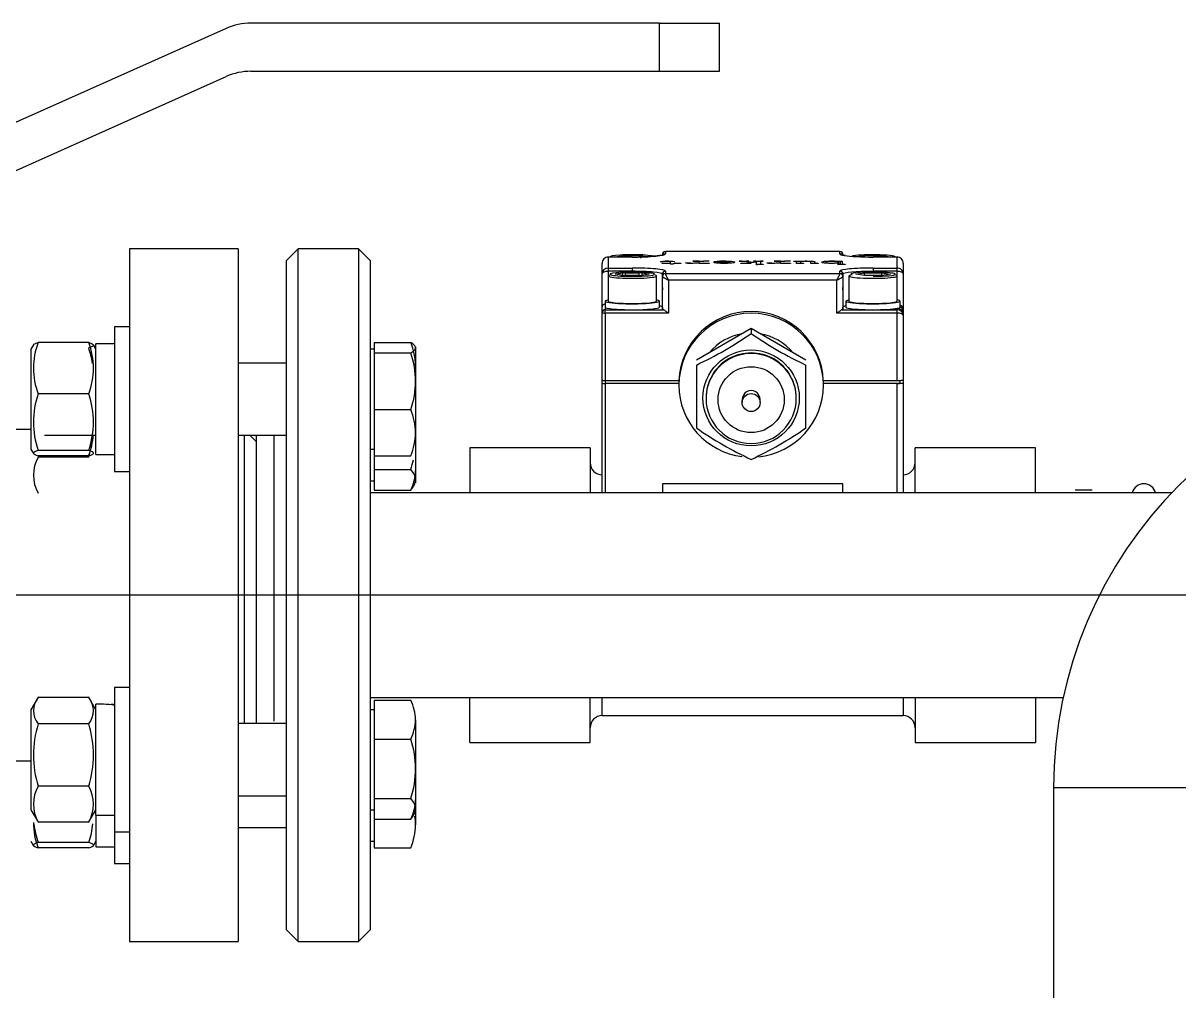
# Model space of a CAD drawing. Extents: x -681219 to -550379, y -242630 to -158199.
# Drawn here: x -637736.9 to -637377.8, y -178513.4 to -178212.9 of the extents above; entities that cross this region are included whole.
import ezdxf
from ezdxf.lldxf.tags import DXFTag

# ---------------------------------------------------------------- set-up
doc = ezdxf.new("R2010")
doc.units = 0
doc.header["$LTSCALE"] = 1000
for name, color, linetype in [('12_GB93', 7, 'CONTINUOUS'), ('12_GB97.1', 7, 'CONTINUOUS'), ('16010100008', 7, 'CONTINUOUS'), ('Default', 7, 'CONTINUOUS'), ('DN20_GB3289.26_A', 7, 'CONTINUOUS'), ('DN25-PN4.0_JB88', 7, 'CONTINUOUS'), ('DN25×20_GB3289.2', 7, 'CONTINUOUS'), ('M12_GB6170', 7, 'CONTINUOUS'), ('M12×55_GB5782', 7, 'CONTINUOUS'), ('MYGL011000312', 7, 'CONTINUOUS'), ('MYGL165_070302', 7, 'CONTINUOUS'), ('S01010202512', 7, 'CONTINUOUS'), ('不锈钢法兰D25', 7, 'CONTINUOUS')]:
    doc.layers.add(name, color=color, linetype=linetype)
tags = doc.linetypes.add('CENTER2', pattern=[28.575, 19.05, -3.175, 3.175, -3.175]).pattern_tags.tags
tags[10:11] = [DXFTag(74, 4), DXFTag(75, 0), DXFTag(340, '0'), DXFTag(46, 0.0), DXFTag(50, 0.0), DXFTag(44, 0.0), DXFTag(45, 0.0)]
tags[8:9] = [DXFTag(74, 4), DXFTag(75, 0), DXFTag(340, '0'), DXFTag(46, 0.0), DXFTag(50, 0.0), DXFTag(44, 0.0), DXFTag(45, 0.0)]
tags[6:7] = [DXFTag(74, 4), DXFTag(75, 0), DXFTag(340, '0'), DXFTag(46, 0.0), DXFTag(50, 0.0), DXFTag(44, 0.0), DXFTag(45, 0.0)]
tags[4:5] = [DXFTag(74, 4), DXFTag(75, 0), DXFTag(340, '0'), DXFTag(46, 0.0), DXFTag(50, 0.0), DXFTag(44, 0.0), DXFTag(45, 0.0)]

# ---------------------------------------------------------------- blocks, each defined once
blk = doc.blocks.new('SEANNOT_GROUP57')
at = {"layer": 'Default', "color": 7, "linetype": 'CENTER2'}
blk.add_line((634.561, 521.491), (277.05, 521.491), dxfattribs=at)

msp = doc.modelspace()

# ---------------------------------------------------------------- linework, layer by layer
at = {"layer": '12_GB93', "color": 7, "linetype": 'Continuous'}
for p, q in [((-637714.3131, -178346.8587), (-637714.3131, -178312.4444)), ((-637708.515, -178312.4444), (-637714.3131, -178312.4444)), ((-637714.3131, -178346.8587), (-637708.515, -178346.8587)), ((-637714.3131, -178458.8454), (-637714.3131, -178424.4312)), ((-637711.9892, -178424.4312), (-637714.3131, -178424.4312)), ((-637714.3131, -178426.1145), (-637714.3131, -178425.643)), ((-637714.3131, -178458.8454), (-637714.3131, -178468.6495)), ((-637714.3131, -178458.8454), (-637708.515, -178458.8454)), ((-637714.3131, -178468.6495), (-637708.515, -178468.6495))]:
    msp.add_line(p, q, dxfattribs=at)
for centre, start_param, end_param in [((-637713.464, -178441.6383), 0.53657234, 0.74249313), ((-637709.3641, -178441.6383), 0.77893701, 0.86235199)]:
    msp.add_ellipse(centre, major_axis=(12.678, 12.678), ratio=0.91767171, start_param=start_param, end_param=end_param, dxfattribs=at)
at = {"layer": '12_GB97.1', "color": 7, "linetype": 'Continuous'}
for p, q in [((-637708.515, -178307.2075), (-637708.515, -178352.0956)), ((-637703.8392, -178307.2075), (-637708.515, -178307.2075)), ((-637708.515, -178352.0956), (-637703.8392, -178352.0956)), ((-637708.515, -178419.1942), (-637708.515, -178464.0824)), ((-637703.8392, -178419.1942), (-637708.515, -178419.1942)), ((-637708.515, -178464.0824), (-637708.515, -178473.8865)), ((-637708.515, -178464.0824), (-637703.8392, -178464.0824)), ((-637708.515, -178473.8865), (-637703.8392, -178473.8865))]:
    msp.add_line(p, q, dxfattribs=at)
at = {"layer": '16010100008', "color": 7, "linetype": 'Continuous'}
for p, q in [((-637555.1471, -178285.5177), (-637555.1471, -178285.5133)), ((-637547.6657, -178285.5133), (-637555.1471, -178285.5133)), ((-637547.6657, -178285.5177), (-637555.1471, -178285.5177)), ((-637555.1471, -178285.5177), (-637555.1471, -178288.9249)), ((-637553.0649, -178285.4457), (-637550.3653, -178284.9974)), ((-637552.6576, -178285.5133), (-637553.0649, -178285.4457)), ((-637550.3653, -178284.9974), (-637544.9661, -178284.9974)), ((-637550.3653, -178285.5133), (-637550.3653, -178284.9974)), ((-637547.6657, -178285.5133), (-637547.6657, -178285.5177)), ((-637544.9661, -178284.9974), (-637542.2665, -178285.4457)), ((-637544.9661, -178285.894), (-637544.9661, -178284.9974)), ((-637537.3788, -178283.814), (-637537.3788, -178284.5313)), ((-637483.139, -178283.814), (-637537.3788, -178283.814)), ((-637483.1433, -178283.8054), (-637537.3745, -178283.8054)), ((-637483.139, -178284.5313), (-637483.139, -178283.814)), ((-637477.9153, -178285.3899), (-637475.5517, -178284.9974)), ((-637475.5517, -178284.9974), (-637470.1525, -178284.9974)), ((-637475.5517, -178285.4831), (-637475.5517, -178284.9974)), ((-637472.8521, -178285.5133), (-637472.8521, -178285.5177)), ((-637465.3707, -178285.5133), (-637472.8521, -178285.5133)), ((-637465.3707, -178285.5177), (-637472.8521, -178285.5177)), ((-637470.1525, -178284.9974), (-637467.4529, -178285.4457)), ((-637470.1525, -178285.5133), (-637470.1525, -178284.9974)), ((-637467.4529, -178285.4457), (-637467.8602, -178285.5133)), ((-637465.3707, -178285.5133), (-637465.3707, -178285.5177)), ((-637465.3707, -178288.9249), (-637465.3707, -178285.5177)), ((-637557.0174, -178290.697), (-637557.0174, -178287.469)), ((-637555.1471, -178288.9249), (-637547.6657, -178288.9249)), ((-637555.1471, -178288.9249), (-637555.1471, -178289.9455)), ((-637547.6657, -178289.9455), (-637555.1471, -178289.9455)), ((-637555.1471, -178289.9455), (-637555.1471, -178291.4006)), ((-637547.6657, -178288.9249), (-637547.6657, -178289.9455)), ((-637547.6657, -178290.1786), (-637547.6657, -178289.9455)), ((-637538.296, -178286.988), (-637538.927, -178286.9696)), ((-637538.3439, -178287.4766), (-637538.3439, -178287.4076)), ((-637538.3439, -178287.4076), (-637535.7961, -178287.4076)), ((-637535.7961, -178287.4766), (-637538.3439, -178287.4766)), ((-637537.3788, -178289.9113), (-637537.3788, -178290.6286)), ((-637535.7961, -178287.4076), (-637535.7961, -178286.9681)), ((-637535.7961, -178287.4765), (-637535.7961, -178287.4076)), ((-637535.7961, -178287.7155), (-637535.7961, -178287.4766)), ((-637535.0692, -178287.7155), (-637535.7961, -178287.7155)), ((-637534.5501, -178287.4076), (-637532.6172, -178287.4076)), ((-637534.5501, -178287.5331), (-637534.5501, -178287.4076)), ((-637532.6172, -178287.4076), (-637532.6172, -178287.4766)), ((-637529.5103, -178287.4865), (-637529.5103, -178287.3831)), ((-637528.8234, -178286.8256), (-637528.8234, -178286.7567)), ((-637528.8234, -178286.7567), (-637525.4618, -178286.7567)), ((-637526.8347, -178287.2858), (-637526.8347, -178287.1886)), ((-637526.8347, -178287.5064), (-637526.8347, -178287.2859)), ((-637526.4193, -178287.5064), (-637526.8347, -178287.5064)), ((-637523.7277, -178286.7567), (-637523.7277, -178286.8256)), ((-637523.7277, -178287.4076), (-637523.7277, -178287.4766)), ((-637522.4019, -178287.1029), (-637517.2103, -178287.1029)), ((-637521.6191, -178286.9826), (-637522.2182, -178286.9642)), ((-637520.9864, -178287.0778), (-637520.9864, -178287.4107)), ((-637517.2103, -178287.171), (-637520.9802, -178287.171)), ((-637517.2103, -178287.4049), (-637517.2103, -178287.1029)), ((-637517.2103, -178287.4049), (-637517.2103, -178287.171)), ((-637514.4229, -178286.8256), (-637514.4229, -178286.7567)), ((-637514.4229, -178286.7567), (-637511.4597, -178286.7567)), ((-637513.9197, -178287.4766), (-637513.9197, -178287.4076)), ((-637510.8687, -178287.4766), (-637513.9197, -178287.4766)), ((-637512.498, -178287.3739), (-637511.0444, -178287.2108)), ((-637512.498, -178287.4766), (-637512.498, -178287.3739)), ((-637512.0667, -178286.8432), (-637510.2457, -178287.1365)), ((-637511.557, -178287.3992), (-637511.557, -178287.4766)), ((-637509.0955, -178287.1074), (-637511.4677, -178287.377)), ((-637511.4597, -178286.7567), (-637511.4597, -178286.8256)), ((-637511.0444, -178287.3289), (-637511.0444, -178287.2108)), ((-637510.8687, -178287.4076), (-637510.8687, -178287.4766)), ((-637510.2457, -178287.1365), (-637509.0955, -178287.0156)), ((-637510.2457, -178287.2381), (-637510.2457, -178287.1365)), ((-637509.9901, -178286.8256), (-637509.9901, -178286.7567)), ((-637509.9901, -178286.7567), (-637506.947, -178286.7567)), ((-637509.0955, -178287.1074), (-637509.0955, -178287.0156)), ((-637509.0955, -178287.8878), (-637509.0955, -178287.1074)), ((-637509.0955, -178287.6876), (-637507.8496, -178287.6876)), ((-637508.6962, -178287.8878), (-637509.0955, -178287.8878)), ((-637506.947, -178286.7567), (-637506.947, -178286.8256)), ((-637506.947, -178287.7714), (-637506.947, -178287.8396)), ((-637504.2634, -178287.4865), (-637504.2634, -178287.3831)), ((-637503.5765, -178286.8256), (-637503.5765, -178286.7567)), ((-637503.5765, -178286.7567), (-637500.2149, -178286.7567)), ((-637501.5878, -178287.2858), (-637501.5878, -178287.1886)), ((-637501.5878, -178287.5064), (-637501.5878, -178287.2859)), ((-637501.1724, -178287.5064), (-637501.5878, -178287.5064)), ((-637498.4808, -178286.7567), (-637498.4808, -178286.8256)), ((-637498.4808, -178287.4076), (-637498.4808, -178287.4766)), ((-637496.2604, -178287.5141), (-637496.6278, -178287.5141)), ((-637495.7173, -178286.7567), (-637495.3819, -178286.7567)), ((-637495.3819, -178286.7567), (-637495.3819, -178286.8846)), ((-637494.4234, -178287.4076), (-637494.4234, -178287.4766)), ((-637491.7717, -178287.5141), (-637492.1471, -178287.5141)), ((-637490.9012, -178287.1987), (-637490.9012, -178287.4793)), ((-637490.9012, -178287.4793), (-637490.9012, -178287.1987)), ((-637489.9427, -178287.4076), (-637489.9427, -178287.4766)), ((-637487.4268, -178286.9995), (-637487.4268, -178287.4335)), ((-637483.7368, -178287.2185), (-637483.7368, -178286.9742)), ((-637483.7368, -178287.3333), (-637483.7368, -178287.2185)), ((-637483.7368, -178287.8878), (-637483.7368, -178287.3334)), ((-637483.5132, -178286.8287), (-637483.002, -178286.7567)), ((-637483.5132, -178287.7596), (-637483.5132, -178286.8287)), ((-637483.5132, -178287.7596), (-637483.002, -178287.6876)), ((-637483.139, -178290.6286), (-637483.139, -178289.9113)), ((-637483.002, -178286.7567), (-637482.4909, -178286.7567)), ((-637483.002, -178287.6876), (-637483.002, -178286.7567)), ((-637483.002, -178287.6876), (-637482.4909, -178287.6876)), ((-637481.5404, -178287.7714), (-637481.5404, -178287.8396)), ((-637472.8521, -178288.9249), (-637465.3707, -178288.9249)), ((-637472.8521, -178288.9249), (-637472.8521, -178289.9455)), ((-637472.8521, -178290.1786), (-637472.8521, -178289.9455)), ((-637465.3707, -178289.9455), (-637472.8521, -178289.9455)), ((-637465.3707, -178289.9455), (-637465.3707, -178288.9249)), ((-637465.3707, -178291.4006), (-637465.3707, -178289.9455)), ((-637463.5004, -178287.469), (-637463.5004, -178290.697)), ((-637557.0174, -178300.9365), (-637557.0174, -178290.697)), ((-637555.1471, -178291.4006), (-637555.1471, -178299.2199)), ((-637552.795, -178290.7808), (-637550.6353, -178290.4221)), ((-637552.795, -178290.7808), (-637552.795, -178290.8704)), ((-637550.6353, -178291.2291), (-637552.795, -178290.8704)), ((-637550.6353, -178291.2291), (-637550.6353, -178290.4221)), ((-637549.8254, -178290.3773), (-637545.506, -178290.3773)), ((-637549.8254, -178290.3773), (-637549.8254, -178291.2739)), ((-637545.506, -178291.2739), (-637549.8254, -178291.2739)), ((-637545.506, -178291.2739), (-637545.506, -178290.3773)), ((-637544.6962, -178290.4221), (-637542.5365, -178290.7808)), ((-637544.6962, -178290.4221), (-637544.6962, -178291.2291)), ((-637542.5365, -178290.8704), (-637544.6962, -178291.2291)), ((-637542.5365, -178290.8704), (-637542.5365, -178290.7808)), ((-637540.1844, -178299.2199), (-637540.1844, -178291.4006)), ((-637538.314, -178291.5594), (-637538.314, -178290.8421)), ((-637538.314, -178301.7989), (-637538.314, -178291.5594)), ((-637537.3788, -178290.6286), (-637483.139, -178290.6286)), ((-637536.4437, -178292.6696), (-637536.4437, -178302.9091)), ((-637484.0741, -178292.6696), (-637536.4437, -178292.6696)), ((-637484.0741, -178302.9091), (-637484.0741, -178292.6696)), ((-637482.2038, -178290.8421), (-637482.2038, -178291.5594)), ((-637482.2038, -178291.5594), (-637482.2038, -178301.7989)), ((-637480.3335, -178291.4006), (-637480.3335, -178299.2199)), ((-637478.2513, -178290.8256), (-637475.5517, -178290.3773)), ((-637475.5517, -178291.2739), (-637478.2513, -178290.8256)), ((-637475.5517, -178290.3773), (-637470.1525, -178290.3773)), ((-637475.5517, -178291.2739), (-637475.5517, -178290.3773)), ((-637470.1525, -178291.2739), (-637475.5517, -178291.2739)), ((-637470.1525, -178290.3773), (-637467.4529, -178290.8256)), ((-637470.1525, -178291.2739), (-637470.1525, -178290.3773)), ((-637467.4529, -178290.8256), (-637470.1525, -178291.2739)), ((-637465.3707, -178299.2199), (-637465.3707, -178291.4006)), ((-637463.5004, -178290.697), (-637463.5004, -178301.8673)), ((-637538.314, -178294.9844), (-637538.314, -178295.7017)), ((-637482.2038, -178295.7017), (-637482.2038, -178294.9844)), ((-637557.0174, -178302.8194), (-637557.0174, -178300.9365)), ((-637556.0823, -178299.2199), (-637556.0823, -178301.0816)), ((-637556.0823, -178301.0816), (-637556.0823, -178301.8886)), ((-637539.2492, -178301.0816), (-637539.2492, -178299.2199)), ((-637538.314, -178301.0816), (-637538.314, -178301.7989)), ((-637482.2038, -178301.7989), (-637482.2038, -178301.0816)), ((-637481.2686, -178299.2199), (-637481.2686, -178301.0816)), ((-637464.4356, -178301.0816), (-637464.4356, -178299.2199)), ((-637557.0174, -178323.7638), (-637557.0174, -178302.8194)), ((-637556.0823, -178301.8886), (-637547.6657, -178301.8886)), ((-637556.0823, -178302.9091), (-637556.0823, -178301.8886)), ((-637556.0823, -178302.9091), (-637556.0823, -178323.8535)), ((-637536.4437, -178302.9091), (-637556.0823, -178302.9091)), ((-637547.6657, -178301.8886), (-637538.0634, -178301.8886)), ((-637465.3707, -178302.9091), (-637484.0741, -178302.9091)), ((-637482.4544, -178301.8886), (-637472.8521, -178301.8886)), ((-637472.8521, -178301.8886), (-637465.3707, -178301.8886)), ((-637465.3707, -178301.8886), (-637465.3707, -178301.4513)), ((-637465.3707, -178302.9091), (-637465.3707, -178301.8886)), ((-637465.3707, -178323.8535), (-637465.3707, -178302.9091)), ((-637463.5004, -178301.8673), (-637463.5004, -178302.5736)), ((-637463.5004, -178302.5736), (-637463.5004, -178303.313)), ((-637463.5004, -178303.313), (-637463.5004, -178303.6606)), ((-637463.5004, -178303.6606), (-637463.5004, -178323.6742)), ((-637510.7265, -178307.7469), (-637527.734, -178317.5209)), ((-637493.719, -178317.5209), (-637510.7265, -178307.7469)), ((-637510.7265, -178307.7469), (-637510.7265, -178309.2712)), ((-637557.0174, -178324.6947), (-637557.0174, -178317.7905)), ((-637527.734, -178319.0452), (-637527.734, -178338.6035)), ((-637493.719, -178338.6035), (-637493.719, -178319.0452)), ((-637463.5004, -178317.7905), (-637463.5004, -178324.605)), ((-637557.0174, -178358.7512), (-637557.0174, -178324.6947)), ((-637556.0823, -178323.8535), (-637533.1511, -178323.8535)), ((-637556.0823, -178323.8535), (-637556.0823, -178324.6947)), ((-637556.0823, -178324.6947), (-637533.1704, -178324.6947)), ((-637556.0823, -178324.7844), (-637556.0823, -178358.7512)), ((-637533.1706, -178324.7844), (-637556.0823, -178324.7844)), ((-637533.1706, -178324.7844), (-637533.1706, -178325.3223)), ((-637488.3019, -178323.8535), (-637465.3707, -178323.8535)), ((-637488.2826, -178324.6947), (-637464.4356, -178324.6947)), ((-637465.3707, -178324.7844), (-637488.2824, -178324.7844)), ((-637488.2824, -178325.3223), (-637488.2824, -178324.7844)), ((-637465.3707, -178358.7512), (-637465.3707, -178324.7844)), ((-637464.4356, -178324.6947), (-637464.4356, -178323.8295)), ((-637463.5004, -178324.605), (-637463.5004, -178358.7512)), ((-637524.754, -178329.2676), (-637524.754, -178329.4469)), ((-637513.532, -178329.8056), (-637513.532, -178330.7023)), ((-637507.921, -178330.7023), (-637507.921, -178329.8056)), ((-637496.6989, -178329.4469), (-637496.6989, -178329.2676)), ((-637598.1649, -178344.8132), (-637598.1649, -178358.7512)), ((-637560.7581, -178344.8132), (-637598.1649, -178344.8132)), ((-637560.7581, -178344.8132), (-637560.7581, -178358.7512)), ((-637459.7597, -178358.7512), (-637459.7597, -178344.8132)), ((-637422.3529, -178344.8132), (-637459.7597, -178344.8132)), ((-637422.3529, -178358.7512), (-637422.3529, -178344.8132)), ((-637538.314, -178355.9682), (-637538.314, -178358.7512)), ((-637482.2038, -178355.9682), (-637538.314, -178355.9682)), ((-637482.2038, -178358.7512), (-637482.2038, -178355.9682)), ((-637598.1649, -178436.2807), (-637598.1649, -178422.3427)), ((-637560.7581, -178436.2807), (-637560.7581, -178422.3427)), ((-637557.0174, -178427.9538), (-637557.0174, -178422.3427)), ((-637463.5004, -178422.3427), (-637463.5004, -178427.9538)), ((-637459.7597, -178422.3427), (-637459.7597, -178436.2807)), ((-637422.3529, -178422.3427), (-637422.3529, -178436.2807)), ((-637557.0174, -178427.9538), (-637463.5004, -178427.9538)), ((-637598.1649, -178436.2807), (-637560.7581, -178436.2807)), ((-637459.7597, -178436.2807), (-637422.3529, -178436.2807))]:
    msp.add_line(p, q, dxfattribs=at)
for centre, radius, start, end in [((-637547.3279, -178204.0812), 81.4328, 269.762294, 272.980525), ((-637537.3916, -178284.7377), 0.9225, 86.174527, 180.443931), ((-637483.1377, -178284.7421), 0.9339, 359.826486, 92.199391), ((-637529.0076, -178275.7984), 11.5956, 267.515261, 280.800682), ((-637528.0247, -178322.2157), 35.3991, 88.241587, 91.292858), ((-637524.1992, -178366.2898), 78.8146, 89.657261, 91.614199), ((-637513.5999, -178270.8891), 16.5216, 268.891105, 273.824317), ((-637511.6354, -178338.7649), 51.9396, 89.806166, 90.572701), ((-637509.7385, -178303.9521), 17.1283, 88.169554, 90.841625), ((-637507.4386, -178301.7508), 13.92, 87.976372, 95.18352), ((-637503.7607, -178275.7984), 11.5956, 267.515261, 280.800682), ((-637502.7778, -178322.2157), 35.3991, 88.241587, 91.292858), ((-637498.9523, -178366.2898), 78.8146, 89.657261, 91.614199), ((-637497.2552, -178257.3249), 29.4719, 269.356292, 272.991066), ((-637494.9087, -178308.705), 21.234, 88.690509, 93.649911), ((-637493.8087, -178295.192), 8.3595, 87.42412, 100.846895), ((-637490.4236, -178308.634), 21.1629, 88.698104, 93.652534), ((-637481.9091, -178321.0771), 33.2396, 89.364515, 93.152141), ((-637578.4622, -178211.178), 119.2074, 295.185952, 304.626017), ((-637442.9943, -178211.1852), 119.1995, 235.373392, 244.814104), ((-637510.9326, -178324.7844), 22.2379, 177.600944, 180), ((-637510.5203, -178324.7844), 22.2379, 0, 2.399056), ((-637459.9983, -178240.5001), 119.2074, 235.373983, 244.814048), ((-637561.4512, -178240.5074), 119.1995, 295.185896, 304.626608), ((-637557.0174, -178349.3995), 3.7407, 180, 270), ((-637463.5004, -178349.3995), 3.7407, 270, 0), ((-637557.0174, -178431.6944), 3.7407, 90, 180), ((-637463.5004, -178431.6944), 3.7407, 0, 90)]:
    msp.add_arc(centre, radius, start, end, dxfattribs=at)
for centre, major_axis, ratio, start_param, end_param in [((-637555.1471, -178287.469), (0, 1.9514), 0.95846642, 0, 1.57079633), ((-637547.6657, -178285.4622), (6.9203, 0), 0.09588116, 0, 3.21875334), ((-637547.6657, -178284.5313), (10.2869, 0), 0.09588116, 4.71238898, 6.28318531), ((-637537.3788, -178284.7449), (0.9352, 0), 0.99539279, 1.57079633, 3.14159265), ((-637537.3788, -178285.4622), (0.9352, 0), 0.99539279, 1.57079633, 2.40977376), ((-637483.139, -178284.7449), (0.9352, 0), 0.99539279, 0.00000158, 1.57079633), ((-637472.8521, -178284.5313), (10.2869, 0), 0.09588116, 3.14159265, 3.67736081), ((-637483.139, -178285.4622), (-0.9352, 0), 0.99539279, 3.87118105, 4.71238898), ((-637472.8521, -178284.5313), (10.2869, 0), 0.09588116, 3.67736081, 4.71238898), ((-637472.8521, -178285.4622), (6.9203, 0), 0.09588116, 0, 2.84819846), ((-637472.8521, -178285.4622), (6.9203, 0), 0.09588116, 6.20602463, 6.28318531), ((-637465.3707, -178287.469), (0, 1.9514), 0.95846642, 4.71238898, 6.28318531), ((-637555.1471, -178290.697), (1.8703, 0), 0.94745221, 1.57079633, 3.14159265), ((-637555.1471, -178290.697), (-1.8703, 0), 0.40181523, 4.71238898, 6.28318531), ((-637547.6657, -178290.8421), (6.9203, 0), 0.09588116, 0, 4.75371928), ((-637547.6657, -178289.9113), (-10.2869, 0), 0.09588116, 3.14159265, 4.71238898), ((-637547.6657, -178290.8421), (9.3517, 0), 0.09588116, 0, 1.57079633), ((-637537.3788, -178290.8421), (0.9352, 0), 0.99539279, 1.57079633, 3.14159265), ((-637472.8521, -178289.9113), (-10.2869, 0), 0.09588116, 5.5042299, 6.28318531), ((-637483.139, -178290.8421), (-0.9352, 0), 0.99539279, 3.14159108, 4.71238898), ((-637472.8521, -178290.8421), (9.3517, 0), 0.09588116, 1.57079633, 3.14159265), ((-637472.8521, -178290.8421), (6.9203, 0), 0.09588116, 0, 3.51578524), ((-637472.8521, -178289.9113), (-10.2869, 0), 0.09588116, 4.71238898, 5.5042299), ((-637465.3707, -178290.697), (-1.8703, 0), 0.94745221, 3.14159265, 4.71238898), ((-637465.3707, -178290.697), (-1.8703, 0), 0.40181523, 3.14159265, 4.71238898), ((-637547.6657, -178291.4006), (7.4814, 0), 0.09588116, 2.62323529, 6.28318531), ((-637551.9851, -178290.8256), (0.9352, 0), 0.09588116, 2.61799388, 3.66519143), ((-637549.8254, -178290.467), (-0.9352, 0), 0.09588116, 4.71238898, 5.75958653), ((-637549.8254, -178291.1843), (-0.9352, 0), 0.09588116, 0.52359878, 1.57079633), ((-637547.6657, -178290.8421), (6.9203, 0), 0.09588116, 4.75371928, 6.28318531), ((-637545.506, -178290.467), (0.9352, 0), 0.09588116, 0.52359878, 1.57079633), ((-637545.506, -178291.1843), (0.9352, 0), 0.09588116, 4.71238898, 5.75958653), ((-637543.3464, -178290.8256), (-0.9352, 0), 0.09588116, 2.61799388, 3.66519143), ((-637547.6657, -178291.4006), (7.4814, 0), 0.09588116, 0, 0.33258456), ((-637537.3788, -178291.5594), (-0.9352, 0), 0.99539279, 4.71238898, 6.28318531), ((-637536.4437, -178292.4903), (-1.869, 0.9371), 0.07673331, 0.03845398, 1.60925031), ((-637536.4437, -178292.4903), (-0.9324, 1.87), 0.03840904, 0.07687972, 1.64767604), ((-637484.0741, -178292.4903), (0.9324, 1.87), 0.03840904, 4.63550926, 6.20630559), ((-637484.0741, -178292.4903), (-1.869, -0.9371), 0.07673331, 1.53234234, 3.10313867), ((-637483.139, -178291.5594), (-0.9352, 0), 0.99539279, 3.14159108, 4.71238898), ((-637472.8521, -178291.4006), (7.4814, 0), 0.09588116, 2.62323529, 6.28318531), ((-637472.8521, -178290.8421), (6.9203, 0), 0.09588116, 4.71238898, 4.75371928), ((-637472.8521, -178290.8421), (6.9203, 0), 0.09588116, 4.75371928, 6.28318531), ((-637472.8521, -178291.4006), (7.4814, 0), 0.09588116, 0, 0.33258456), ((-637547.6657, -178299.2199), (8.4165, 0), 0.09588116, 2.6657104, 6.28318531), ((-637547.6657, -178301.0816), (-8.4165, 0), 0.09588116, 0, 1.57079633), ((-637547.6657, -178299.2199), (7.4814, 0), 0.09588116, 3.14159265, 6.28318531), ((-637547.6657, -178301.0816), (-8.4165, 0), 0.09588116, 1.57079633, 3.14159265), ((-637547.6657, -178299.2199), (8.4165, 0), 0.09588116, 0, 0.47588225), ((-637547.6657, -178301.0816), (-9.3517, 0), 0.09588116, 3.14159265, 3.59261947), ((-637472.8521, -178301.0816), (-9.3517, 0), 0.09588116, 5.8321585, 6.28318531), ((-637472.8521, -178299.2199), (8.4165, 0), 0.09588116, 2.6657104, 6.28318531), ((-637472.8521, -178301.0816), (8.4165, 0), 0.09588116, 3.14159265, 4.71238898), ((-637472.8521, -178299.2199), (7.4814, 0), 0.09588116, 3.14159265, 6.28318531), ((-637472.8521, -178299.2199), (8.4165, 0), 0.09588116, 0, 0.47588225), ((-637472.8521, -178301.0816), (-8.4165, 0), 0.09588116, 2.6657104, 3.14159265), ((-637465.3707, -178301.8673), (-1.8703, 0), 0.89951163, 3.14159265, 4.1887902), ((-637465.3707, -178302.5736), (1.8703, 0), 0.99539279, 0, 1.04719755), ((-637556.0823, -178302.8194), (-0.9352, 0), 0.99539279, 4.71238898, 6.28318531), ((-637556.0823, -178302.8194), (0.9352, 0), 0.09588116, 3.14159265, 4.71238898), ((-637536.4437, -178301.7989), (1.8703, 0), 0.09588116, 3.14159265, 3.66519143), ((-637510.7265, -178325.3223), (22.4441, 0), 0.99539279, 0, 3.14159265), ((-637510.7265, -178324.7844), (-22.4441, 0), 0.99539279, 3.18327139, 6.24150657), ((-637484.0741, -178301.7989), (1.8703, 0), 0.09588116, 5.75958653, 6.28318531), ((-637472.8521, -178301.0816), (8.4165, 0), 0.09588116, 4.71238898, 5.80730306), ((-637465.3707, -178303.313), (1.8703, 0), 0.99539279, 0, 1.57079633), ((-637465.3707, -178303.6606), (1.8703, 0), 0.94745221, 0, 1.57079633), ((-637465.3707, -178303.6606), (1.8703, 0), 0.40181523, 0, 1.57079633), ((-637510.7265, -178325.8603), (-16.8331, 0), 0.99539279, 4.87688348, 5.59509203), ((-637510.7265, -178325.8603), (16.8331, 0), 0.99539279, 0.68809328, 1.40630183), ((-637510.7265, -178329.2676), (-14.0276, 0), 0.99539279, 3.14159265, 6.28318531), ((-637510.7265, -178329.4469), (-14.0276, 0), 0.99539279, 3.14159265, 6.28318531), ((-637556.0823, -178323.7638), (0.9352, 0), 0.09588116, 3.14159265, 4.71238898), ((-637556.0823, -178324.6947), (-0.9352, 0), 0.09588116, 0, 1.57079633), ((-637510.7265, -178325.3223), (22.4441, 0), 0.99539279, 3.14159265, 4.58729174), ((-637510.7265, -178325.3223), (22.4441, 0), 0.99539279, 4.81469764, 6.28318531), ((-637465.3707, -178323.6742), (1.8703, 0), 0.09588116, 4.71238898, 6.28318531), ((-637465.3707, -178324.605), (-1.8703, 0), 0.09588116, 1.57079633, 3.14159265), ((-637510.7265, -178329.4469), (-14.0276, 0), 0.99539279, 0, 3.14159265), ((-637510.7265, -178329.8056), (-2.8055, 0), 0.99539279, 3.14159265, 6.28318531)]:
    msp.add_ellipse(centre, major_axis=major_axis, ratio=ratio, start_param=start_param, end_param=end_param, dxfattribs=at)
for centre, major_axis in [((-637510.7265, -178329.2676), (-14.9627, 0)), ((-637510.7265, -178329.8056), (-10.2869, 0)), ((-637510.7265, -178330.7023), (-2.8055, 0))]:
    msp.add_ellipse(centre, major_axis=major_axis, ratio=0.99539279, dxfattribs=at)
for points, knots in [([(-637537.9806, -178284.8112), (-637537.9807, -178284.8113), (-637537.984, -178284.8132), (-637538.1189, -178284.8717), (-637538.8138, -178285.0351), (-637540.4264, -178285.25), (-637542.0761, -178285.3468), (-637543.0937, -178285.4039)], [0.182702102, 0.182702102, 0.182702102, 0.182702102, 0.186304771, 0.28358023, 0.454686444, 0.715788288, 1, 1, 1, 1]), ([(-637481.5287, -178285.0423), (-637481.926, -178284.9619), (-637482.4281, -178284.8805), (-637482.6027, -178284.7722), (-637482.4338, -178284.8722), (-637482.3656, -178284.9691)], [0, 0, 0, 0, 0.428153985, 0.694000487, 0.837613386, 0.837613386, 0.837613386, 0.837613386]), ([(-637538.927, -178286.9696), (-637538.8391, -178286.9022), (-637538.5915, -178286.8486), (-637537.8088, -178286.769), (-637537.2816, -178286.7491), (-637535.9398, -178286.7491), (-637535.4207, -178286.769), (-637535.0692, -178286.8088), (-637534.7172, -178286.8487), (-637534.5501, -178286.9099), (-637534.5501, -178286.9918), (-637534.5501, -178287.038), (-637534.5501, -178287.0841), (-637534.5501, -178287.1303)], [0, 0, 0, 0, 0.149715426, 0.149715426, 0.299430851, 0.299430851, 0.456449468, 0.456449468, 0.456449468, 0.628950346, 0.628950346, 0.628950346, 0.7525, 0.7525, 0.7525, 0.7525]), ([(-637535.7961, -178286.9681), (-637535.7961, -178286.9137), (-637535.8839, -178286.8785), (-637536.0676, -178286.8616), (-637536.2511, -178286.8448), (-637536.5149, -178286.8356), (-637537.2657, -178286.8356), (-637537.5692, -178286.8471), (-637537.8008, -178286.8708), (-637538.0287, -178286.8942), (-637538.1922, -178286.9336), (-637538.296, -178286.988)], [0, 0, 0, 0, 0.26549642, 0.26549642, 0.26549642, 0.48119543, 0.48119543, 0.69689443, 0.69689443, 0.69689443, 1, 1, 1, 1]), ([(-637532.6172, -178287.4766), (-637532.8409, -178287.4766), (-637533.0645, -178287.4766), (-637533.2881, -178287.4766), (-637533.7594, -178287.4766), (-637534.1348, -178287.4903), (-637534.7258, -178287.5455), (-637534.9095, -178287.5907), (-637534.9894, -178287.6527), (-637535.0163, -178287.6736), (-637535.0426, -178287.6946), (-637535.0692, -178287.7155)], [0, 0, 0, 0, 0.16262857, 0.16262857, 0.16262857, 0.50134796, 0.50134796, 0.84006735, 0.84006735, 0.84006735, 1, 1, 1, 1]), ([(-637526.8347, -178287.2859), (-637527.0583, -178287.3479), (-637527.4337, -178287.3977), (-637527.9448, -178287.4344), (-637528.4522, -178287.4709), (-637528.9911, -178287.4888), (-637530.0135, -178287.4888), (-637530.3889, -178287.4781), (-637530.6684, -178287.4567), (-637530.9431, -178287.4356), (-637531.0758, -178287.4099), (-637531.0758, -178287.3571), (-637531.0119, -178287.3372), (-637530.8681, -178287.3219), (-637530.7239, -178287.3065), (-637530.5246, -178287.2981), (-637529.9815, -178287.2981), (-637529.7819, -178287.3058), (-637529.6461, -178287.3226), (-637529.521, -178287.3382), (-637529.4704, -178287.3586), (-637529.5103, -178287.3831)], [0, 0, 0, 0, 0.22826559, 0.22826559, 0.22826559, 0.41415111, 0.41415111, 0.5730967, 0.5730967, 0.5730967, 0.67346285, 0.67346285, 0.760266, 0.760266, 0.760266, 0.84333698, 0.84333698, 0.92166106, 0.92166106, 0.92166106, 1, 1, 1, 1]), ([(-637526.8347, -178287.1886), (-637526.8347, -178287.0789), (-637526.8347, -178286.9691), (-637526.8347, -178286.8593), (-637526.8347, -178286.8471), (-637526.8666, -178286.8379), (-637526.9385, -178286.8333)], [0, 0, 0, 0, 0.91900116, 0.91900116, 0.91900116, 1, 1, 1, 1]), ([(-637523.7277, -178286.8256), (-637524.2096, -178286.8256), (-637524.6915, -178286.8256), (-637525.1734, -178286.8256), (-637525.3411, -178286.8256), (-637525.4529, -178286.8279), (-637525.5088, -178286.8333), (-637525.5607, -178286.8383), (-637525.5887, -178286.8471), (-637525.5887, -178286.8593), (-637525.5887, -178286.8685), (-637525.5887, -178286.8778), (-637525.5887, -178286.887)], [0, 0, 0, 0, 0.152012776, 0.152012776, 0.152012776, 0.189079018, 0.189079018, 0.189079018, 0.219691922, 0.219691922, 0.219691922, 0.25, 0.25, 0.25, 0.25]), ([(-637525.5887, -178287.343), (-637525.5887, -178287.3513), (-637525.5887, -178287.3595), (-637525.5887, -178287.3678), (-637525.5887, -178287.3801), (-637525.5567, -178287.39), (-637525.4928, -178287.3969), (-637525.4325, -178287.4034), (-637525.3171, -178287.4076), (-637525.1494, -178287.4076), (-637524.6755, -178287.4076), (-637524.2016, -178287.4076), (-637523.7277, -178287.4076)], [0.75, 0.75, 0.75, 0.75, 0.777240166, 0.777240166, 0.777240166, 0.811450595, 0.811450595, 0.811450595, 0.850615366, 0.850615366, 0.850615366, 1, 1, 1, 1]), ([(-637522.2182, -178286.9642), (-637522.0824, -178286.9083), (-637521.7709, -178286.8578), (-637521.2917, -178286.8118), (-637520.8165, -178286.7663), (-637520.1575, -178286.7437), (-637518.3045, -178286.7437), (-637517.4579, -178286.7759), (-637516.803, -178286.8409), (-637516.1559, -178286.9053), (-637515.8286, -178286.9972), (-637515.8286, -178287.2231), (-637516.156, -178287.3119), (-637516.803, -178287.3824), (-637517.4539, -178287.4533), (-637518.2486, -178287.4888), (-637520.0617, -178287.4888), (-637520.8125, -178287.4605), (-637521.4514, -178287.4038), (-637522.0864, -178287.3475), (-637522.4019, -178287.2468), (-637522.4019, -178287.1029)], [0, 0, 0, 0, 0.0866794, 0.0866794, 0.0866794, 0.18876675, 0.18876675, 0.31662372, 0.31662372, 0.31662372, 0.46707833, 0.46707833, 0.60113725, 0.60113725, 0.60113725, 0.72810606, 0.72810606, 0.84333826, 0.84333826, 0.84333826, 1, 1, 1, 1]), ([(-637517.2103, -178287.1029), (-637517.2103, -178287.0041), (-637517.418, -178286.9328), (-637517.8333, -178286.8884), (-637518.2447, -178286.8444), (-637518.7918, -178286.8226), (-637519.9818, -178286.8226), (-637520.4211, -178286.8371), (-637520.7805, -178286.8655), (-637521.1438, -178286.8941), (-637521.4195, -178286.9336), (-637521.6191, -178286.9826)], [0, 0, 0, 0, 0.3333233, 0.3333233, 0.3333233, 0.59045195, 0.59045195, 0.78942055, 0.78942055, 0.78942055, 1, 1, 1, 1]), ([(-637520.9802, -178287.171), (-637521.0201, -178287.2468), (-637520.8684, -178287.3066), (-637520.5249, -178287.3502), (-637520.1882, -178287.393), (-637519.7502, -178287.4153), (-637518.624, -178287.4153), (-637518.1528, -178287.3923), (-637517.7774, -178287.3471), (-637517.3989, -178287.3016), (-637517.2103, -178287.243), (-637517.2103, -178287.171)], [0, 0, 0, 0, 0.27568181, 0.27568181, 0.27568181, 0.49224813, 0.49224813, 0.72473844, 0.72473844, 0.72473844, 1, 1, 1, 1]), ([(-637511.0444, -178287.2108), (-637511.8377, -178287.0942), (-637512.6311, -178286.9775), (-637513.4245, -178286.8609), (-637513.5273, -178286.8457), (-637513.6401, -178286.8364), (-637513.7999, -178286.8272), (-637513.8877, -178286.8249), (-637513.9836, -178286.8256), (-637514.129, -178286.8268), (-637514.2764, -178286.8256), (-637514.4229, -178286.8256)], [0, 0, 0, 0, 0.7923094, 0.7923094, 0.7923094, 0.85619971, 0.85619971, 0.92009001, 0.92009001, 0.92009001, 1, 1, 1, 1]), ([(-637511.4677, -178287.377), (-637511.5396, -178287.3885), (-637511.5635, -178287.3969), (-637511.5555, -178287.4007), (-637511.546, -178287.4053), (-637511.4996, -178287.4076), (-637511.4118, -178287.4076), (-637511.2307, -178287.4076), (-637511.0497, -178287.4076), (-637510.8687, -178287.4076)], [0, 0, 0, 0, 0.27081985, 0.27081985, 0.27081985, 0.44883403, 0.44883403, 0.44883403, 1, 1, 1, 1]), ([(-637509.0955, -178287.0156), (-637509.0955, -178286.9632), (-637509.0955, -178286.9109), (-637509.0955, -178286.8586), (-637509.0955, -178286.8463), (-637509.1275, -178286.8379), (-637509.1914, -178286.8325)], [0, 0, 0, 0, 0.84638546, 0.84638546, 0.84638546, 1, 1, 1, 1]), ([(-637506.947, -178286.8256), (-637507.1068, -178286.8256), (-637507.2665, -178286.8256), (-637507.4263, -178286.8256), (-637507.594, -178286.8256), (-637507.7058, -178286.8279), (-637507.7617, -178286.8333), (-637507.8136, -178286.8383), (-637507.8496, -178286.8471), (-637507.8496, -178286.8593), (-637507.8496, -178287.1519), (-637507.8496, -178287.4444), (-637507.8496, -178287.7369), (-637507.8496, -178287.7492), (-637507.8176, -178287.7584), (-637507.7697, -178287.763), (-637507.7178, -178287.768), (-637507.6179, -178287.7714), (-637507.4662, -178287.7714), (-637507.2931, -178287.7714), (-637507.1201, -178287.7714), (-637506.947, -178287.7714)], [0, 0, 0, 0, 0.04200175, 0.04200175, 0.04200175, 0.0728971, 0.0728971, 0.0728971, 0.09863338, 0.09863338, 0.09863338, 0.9007712, 0.9007712, 0.9007712, 0.92614888, 0.92614888, 0.92614888, 0.95456137, 0.95456137, 0.95456137, 1, 1, 1, 1]), ([(-637501.5878, -178287.2859), (-637501.8114, -178287.3479), (-637502.1868, -178287.3977), (-637502.698, -178287.4344), (-637503.2053, -178287.4709), (-637503.7443, -178287.4888), (-637504.7666, -178287.4888), (-637505.142, -178287.4781), (-637505.4215, -178287.4567), (-637505.6962, -178287.4356), (-637505.8289, -178287.4099), (-637505.8289, -178287.3571), (-637505.765, -178287.3372), (-637505.6212, -178287.3219), (-637505.477, -178287.3065), (-637505.2778, -178287.2981), (-637504.7346, -178287.2981), (-637504.535, -178287.3058), (-637504.4072, -178287.3226), (-637504.2842, -178287.3388), (-637504.2235, -178287.3586), (-637504.2634, -178287.3831)], [0, 0, 0, 0, 0.22840614, 0.22840614, 0.22840614, 0.41440611, 0.41440611, 0.57344956, 0.57344956, 0.57344956, 0.6738775, 0.6738775, 0.7607341, 0.7607341, 0.7607341, 0.84348229, 0.84348229, 0.92150201, 0.92150201, 0.92150201, 1, 1, 1, 1]), ([(-637501.5878, -178287.1886), (-637501.5878, -178287.0789), (-637501.5878, -178286.9691), (-637501.5878, -178286.8593), (-637501.5878, -178286.8471), (-637501.6197, -178286.8379), (-637501.6916, -178286.8333)], [0, 0, 0, 0, 0.91900116, 0.91900116, 0.91900116, 1, 1, 1, 1]), ([(-637498.4808, -178286.8256), (-637498.9627, -178286.8256), (-637499.4446, -178286.8256), (-637499.9265, -178286.8256), (-637500.0942, -178286.8256), (-637500.206, -178286.8279), (-637500.2619, -178286.8333), (-637500.3138, -178286.8383), (-637500.3418, -178286.8471), (-637500.3418, -178286.8593), (-637500.3418, -178286.8685), (-637500.3418, -178286.8778), (-637500.3418, -178286.887)], [0, 0, 0, 0, 0.152012776, 0.152012776, 0.152012776, 0.189079018, 0.189079018, 0.189079018, 0.219691922, 0.219691922, 0.219691922, 0.25, 0.25, 0.25, 0.25]), ([(-637500.3418, -178287.343), (-637500.3418, -178287.3513), (-637500.3418, -178287.3595), (-637500.3418, -178287.3678), (-637500.3418, -178287.3801), (-637500.3098, -178287.39), (-637500.2459, -178287.3969), (-637500.1856, -178287.4034), (-637500.0702, -178287.4076), (-637499.9025, -178287.4076), (-637499.4286, -178287.4076), (-637498.9547, -178287.4076), (-637498.4808, -178287.4076)], [0.75, 0.75, 0.75, 0.75, 0.777240166, 0.777240166, 0.777240166, 0.811450595, 0.811450595, 0.811450595, 0.850615366, 0.850615366, 0.850615366, 1, 1, 1, 1]), ([(-637496.6278, -178287.5141), (-637496.6278, -178287.3086), (-637496.6278, -178287.1031), (-637496.6278, -178286.8976), (-637496.6278, -178286.8846), (-637496.6598, -178286.8762), (-637496.7317, -178286.8708), (-637496.7947, -178286.8661), (-637496.8914, -178286.8632), (-637497.0112, -178286.8632), (-637497.2029, -178286.8632), (-637497.3946, -178286.8632), (-637497.5863, -178286.8632)], [0, 0, 0, 0, 0.84488558, 0.84488558, 0.84488558, 0.88555255, 0.88555255, 0.88555255, 0.92441304, 0.92441304, 0.92441304, 1, 1, 1, 1]), ([(-637495.3819, -178286.8846), (-637495.3739, -178286.8432), (-637495.1423, -178286.8095), (-637494.679, -178286.7858), (-637494.2187, -178286.7622), (-637493.6966, -178286.7491), (-637492.3788, -178286.7491), (-637491.8277, -178286.769), (-637491.4523, -178286.8088), (-637491.0805, -178286.8482), (-637490.9012, -178286.9122), (-637490.9012, -178286.9979), (-637490.9012, -178287.0172), (-637490.9012, -178287.0364), (-637490.9012, -178287.0556)], [0, 0, 0, 0, 0.109993626, 0.109993626, 0.109993626, 0.239827057, 0.239827057, 0.399487087, 0.399487087, 0.399487087, 0.574650204, 0.574650204, 0.574650204, 0.625, 0.625, 0.625, 0.625]), ([(-637495.3819, -178286.9819), (-637495.3819, -178287.1103), (-637495.3819, -178287.2387), (-637495.3819, -178287.3671), (-637495.3819, -178287.3801), (-637495.3499, -178287.39), (-637495.2381, -178287.4038), (-637495.1263, -178287.4076), (-637494.9665, -178287.4076), (-637494.7855, -178287.4076), (-637494.6045, -178287.4076), (-637494.4234, -178287.4076)], [0, 0, 0, 0, 0.76556779, 0.76556779, 0.76556779, 0.83103577, 0.83103577, 0.89650376, 0.89650376, 0.89650376, 1, 1, 1, 1]), ([(-637492.1471, -178287.5141), (-637492.1471, -178287.338), (-637492.1471, -178287.1618), (-637492.1471, -178286.9857), (-637492.1471, -178286.9313), (-637492.259, -178286.8938), (-637492.4826, -178286.8723), (-637492.7022, -178286.8513), (-637493.0177, -178286.8402), (-637493.433, -178286.8409)], [0, 0, 0, 0, 0.7061847, 0.7061847, 0.7061847, 0.86750878, 0.86750878, 0.86750878, 1, 1, 1, 1]), ([(-637490.9012, -178287.1987), (-637490.9012, -178287.2548), (-637490.9012, -178287.3109), (-637490.9012, -178287.3671), (-637490.9012, -178287.3801), (-637490.8692, -178287.39), (-637490.7574, -178287.4038), (-637490.6456, -178287.4076), (-637490.4858, -178287.4076), (-637490.3048, -178287.4076), (-637490.1238, -178287.4076), (-637489.9427, -178287.4076)], [0.749998972, 0.749998972, 0.749998972, 0.749998972, 0.896991955, 0.896991955, 0.896991955, 0.925758178, 0.925758178, 0.9545244, 0.9545244, 0.9545244, 1, 1, 1, 1]), ([(-637483.7368, -178287.3334), (-637483.7448, -178287.3755), (-637484.0004, -178287.4107), (-637484.9908, -178287.4674), (-637485.47, -178287.4812), (-637486.8917, -178287.4812), (-637487.6105, -178287.4498), (-637488.569, -178287.3226), (-637488.8086, -178287.2323), (-637488.8086, -178286.9964), (-637488.4971, -178286.906), (-637487.2831, -178286.7804), (-637486.5163, -178286.7491), (-637485.1505, -178286.7491), (-637484.7352, -178286.7567), (-637484.3518, -178286.7713), (-637483.9657, -178286.7859), (-637483.6889, -178286.8057), (-637483.5132, -178286.8287)], [0, 0, 0, 0, 0.08053245, 0.08053245, 0.1610649, 0.1610649, 0.33201976, 0.33201976, 0.50297461, 0.50297461, 0.67616417, 0.67616417, 0.84935372, 0.84935372, 0.9359485, 0.9359485, 0.9359485, 1, 1, 1, 1]), ([(-637483.7368, -178286.9742), (-637483.7368, -178286.9321), (-637483.8806, -178286.8961), (-637484.1681, -178286.867), (-637484.4596, -178286.8375), (-637484.887, -178286.8226), (-637486.1808, -178286.8226), (-637486.684, -178286.8463), (-637486.9795, -178286.8938), (-637487.2786, -178286.9418), (-637487.4268, -178287.0156), (-637487.4268, -178287.2116), (-637487.299, -178287.2836), (-637486.7879, -178287.3785), (-637486.3885, -178287.4023), (-637485.3901, -178287.4023), (-637484.9828, -178287.3893), (-637484.2799, -178287.3357), (-637483.9764, -178287.2882), (-637483.7368, -178287.2185)], [0, 0, 0, 0, 0.08990709, 0.08990709, 0.08990709, 0.19502068, 0.19502068, 0.32317288, 0.32317288, 0.32317288, 0.47158549, 0.47158549, 0.61320058, 0.61320058, 0.75481567, 0.75481567, 0.87740783, 0.87740783, 1, 1, 1, 1]), ([(-637482.4909, -178286.7567), (-637482.4909, -178287.0835), (-637482.4909, -178287.4102), (-637482.4909, -178287.7369), (-637482.4909, -178287.7492), (-637482.4669, -178287.7576), (-637482.3551, -178287.7683), (-637482.2433, -178287.7714), (-637482.0755, -178287.7714), (-637481.8972, -178287.7714), (-637481.7188, -178287.7714), (-637481.5404, -178287.7714)], [0, 0, 0, 0, 0.89650662, 0.89650662, 0.89650662, 0.92479005, 0.92479005, 0.95307348, 0.95307348, 0.95307348, 1, 1, 1, 1]), ([(-637556.0823, -178300.1609), (-637556.2437, -178300.152), (-637556.3846, -178300.181), (-637556.6242, -178300.2774), (-637556.72, -178300.3439), (-637556.872, -178300.4954), (-637556.9262, -178300.5785), (-637556.9992, -178300.7531), (-637557.0174, -178300.8459), (-637557.0174, -178300.9365)], [0, 0, 0, 0, 0.25, 0.25, 0.5, 0.5, 0.75, 0.75, 1, 1, 1, 1]), ([(-637536.4437, -178302.9091), (-637536.5927, -178302.8042), (-637536.7452, -178302.6951), (-637537.0402, -178302.4852), (-637537.1845, -178302.383), (-637537.4684, -178302.1898), (-637537.6041, -178302.1011), (-637537.8568, -178301.9575), (-637537.9702, -178301.9041), (-637538.0634, -178301.8886)], [0, 0, 0, 0, 0.25, 0.25, 0.5, 0.5, 0.75, 0.75, 1, 1, 1, 1]), ([(-637482.4544, -178301.8886), (-637482.5476, -178301.9041), (-637482.661, -178301.9575), (-637482.9137, -178302.1011), (-637483.0495, -178302.1898), (-637483.3333, -178302.383), (-637483.4776, -178302.4852), (-637483.7726, -178302.6951), (-637483.9252, -178302.8042), (-637484.0741, -178302.9091)], [0, 0, 0, 0, 0.25, 0.25, 0.5, 0.5, 0.75, 0.75, 1, 1, 1, 1])]:
    msp.add_open_spline(points, degree=3, knots=knots, dxfattribs=at)
at = {"layer": 'DN20_GB3289.26_A', "color": 7, "linetype": 'Continuous'}
msp.add_line((-637404.7253, -178357.8728), (-637410.055, -178357.8728), dxfattribs=at)
at = {"layer": 'DN25-PN4.0_JB88', "color": 7, "linetype": 'Continuous'}
msp.add_line((-637664.562, -178340.8736), (-637664.562, -178430.4162), dxfattribs=at)
at = {"layer": 'DN25×20_GB3289.2', "color": 7, "linetype": 'Continuous'}
msp.add_arc((-637388.6868, -178359.6863), 3.7407, 14.477512, 165.522488, dxfattribs=at)
at = {"layer": 'M12_GB6170', "color": 7, "linetype": 'Continuous'}
for p, q in [((-637733.7209, -178312.7563), (-637734.5127, -178314.1277)), ((-637734.5127, -178314.1277), (-637734.5127, -178345.1754)), ((-637716.5726, -178312.0475), (-637732.2532, -178312.0475)), ((-637714.3131, -178314.1277), (-637715.1049, -178312.7563)), ((-637716.5728, -178327.9856), (-637732.253, -178327.9856)), ((-637734.5127, -178345.1754), (-637733.7209, -178346.5468)), ((-637716.5726, -178345.5897), (-637732.2532, -178345.5897)), ((-637716.5726, -178347.2556), (-637732.2532, -178347.2556)), ((-637716.5726, -178347.696), (-637732.2532, -178347.696)), ((-637732.2115, -178422.1288), (-637734.5127, -178426.1145)), ((-637716.5728, -178422.2721), (-637732.253, -178422.2721)), ((-637714.3131, -178426.1145), (-637716.6143, -178422.1288)), ((-637734.5127, -178426.1145), (-637734.5127, -178457.1621)), ((-637716.5726, -178430.5125), (-637732.2532, -178430.5125)), ((-637716.5726, -178449.8787), (-637732.2532, -178449.8787)), ((-637734.5127, -178457.1621), (-637732.2115, -178461.1478)), ((-637716.6143, -178461.1478), (-637714.3131, -178457.1621)), ((-637716.5728, -178461.0045), (-637732.253, -178461.0045)), ((-637734.5127, -178466.9662), (-637733.7209, -178468.3376)), ((-637716.5726, -178467.3805), (-637732.2532, -178467.3805)), ((-637716.5726, -178469.0464), (-637732.2532, -178469.0464)), ((-637715.1049, -178468.3376), (-637714.3131, -178466.9662))]:
    msp.add_line(p, q, dxfattribs=at)
for centre, radius, start, end in [((-637711.6882, -178320.0162), 22.055, 158.819081, 201.182694), ((-637737.1375, -178320.0162), 22.0549, 338.817241, 21.180984), ((-637741.8123, -178322.515), 26.7304, 8.497474, 19.22489), ((-637707.0136, -178336.788), 26.7303, 160.773446, 199.224946), ((-637741.8123, -178336.788), 26.7304, 340.77511, 19.226497), ((-637747.2611, -178338.0129), 32.1799, 342.488041, 354.897022), ((-637737.1375, -178339.2868), 22.0549, 338.819016, 355.854404), ((-637722.5841, -178353.2587), 11.1551, 150.088203, 209.91434), ((-637727.2588, -178426.3925), 6.4745, 140.476513, 219.520054), ((-637721.5671, -178426.3925), 6.4746, 320.480146, 39.523287), ((-637701.5647, -178440.1956), 32.1799, 162.488041, 197.511959), ((-637747.2611, -178440.1956), 32.1799, 342.488041, 17.511959), ((-637722.5841, -178455.4414), 11.1551, 150.088203, 209.91434), ((-637726.2417, -178455.4414), 11.1551, 330.085543, 29.911914), ((-637711.6882, -178461.0777), 22.055, 180.251091, 201.180919), ((-637707.0136, -178458.5789), 26.7303, 186.529055, 199.224946), ((-637741.8123, -178458.5789), 26.7304, 340.77511, 353.610152)]:
    msp.add_arc(centre, radius, start, end, dxfattribs=at)
for points, knots in [([(-637733.725, -178312.764), (-637733.6697, -178312.6626), (-637733.5435, -178312.5615), (-637733.0925, -178312.3217), (-637732.7096, -178312.1829), (-637732.2532, -178312.0475)], [0.569142754, 0.569142754, 0.569142754, 0.569142754, 0.75, 0.75, 1, 1, 1, 1]), ([(-637716.5726, -178312.0475), (-637716.1162, -178312.1829), (-637715.7333, -178312.3217), (-637715.2099, -178312.6), (-637715.0688, -178312.7399), (-637715.0691, -178312.951), (-637715.104, -178313.0216), (-637715.2428, -178313.1633), (-637715.346, -178313.2337), (-637715.7413, -178313.4423), (-637716.119, -178313.5787), (-637716.5726, -178313.7134)], [0, 0, 0, 0, 0.25, 0.25, 0.5, 0.5, 0.625, 0.625, 0.75, 0.75, 1, 1, 1, 1]), ([(-637732.2532, -178345.5897), (-637732.7096, -178345.7252), (-637733.0925, -178345.864), (-637733.6159, -178346.1423), (-637733.757, -178346.2821), (-637733.7568, -178346.4933), (-637733.7218, -178346.5639), (-637733.583, -178346.7055), (-637733.4798, -178346.7759), (-637733.0845, -178346.9846), (-637732.7068, -178347.121), (-637732.2532, -178347.2556)], [0, 0, 0, 0, 0.25, 0.25, 0.5, 0.5, 0.625, 0.625, 0.75, 0.75, 1, 1, 1, 1]), ([(-637716.5726, -178347.2556), (-637716.119, -178347.121), (-637715.7413, -178346.9846), (-637715.346, -178346.7759), (-637715.2428, -178346.7055), (-637715.104, -178346.5639), (-637715.0691, -178346.4933), (-637715.0688, -178346.2821), (-637715.2099, -178346.1423), (-637715.7333, -178345.864), (-637716.1162, -178345.7252), (-637716.5726, -178345.5897)], [0, 0, 0, 0, 0.25, 0.25, 0.375, 0.375, 0.5, 0.5, 0.75, 0.75, 1, 1, 1, 1]), ([(-637732.2532, -178467.3805), (-637732.7068, -178467.5152), (-637733.0845, -178467.6516), (-637733.4798, -178467.8602), (-637733.583, -178467.9306), (-637733.7218, -178468.0723), (-637733.7568, -178468.1429), (-637733.757, -178468.354), (-637733.6159, -178468.4939), (-637733.0925, -178468.7722), (-637732.7096, -178468.911), (-637732.2532, -178469.0464)], [0, 0, 0, 0, 0.25, 0.25, 0.375, 0.375, 0.5, 0.5, 0.75, 0.75, 1, 1, 1, 1]), ([(-637716.5726, -178469.0464), (-637716.1162, -178468.911), (-637715.7333, -178468.7722), (-637715.2099, -178468.4939), (-637715.0688, -178468.354), (-637715.0691, -178468.1429), (-637715.104, -178468.0723), (-637715.2428, -178467.9306), (-637715.346, -178467.8602), (-637715.7413, -178467.6516), (-637716.119, -178467.5152), (-637716.5726, -178467.3805)], [0, 0, 0, 0, 0.25, 0.25, 0.5, 0.5, 0.625, 0.625, 0.75, 0.75, 1, 1, 1, 1])]:
    msp.add_open_spline(points, degree=3, knots=knots, dxfattribs=at)
at = {"layer": 'M12×55_GB5782', "color": 7, "linetype": 'Continuous'}
for p, q in [((-637627.9033, -178314.1277), (-637629.0255, -178314.1277)), ((-637627.9033, -178312.0504), (-637616.4469, -178312.0504)), ((-637627.9033, -178312.0504), (-637627.9033, -178315.3017)), ((-637627.9033, -178315.3017), (-637616.4472, -178315.3017)), ((-637627.9033, -178315.3017), (-637627.9033, -178332.9029)), ((-637614.998, -178313.4301), (-637614.998, -178340.0778)), ((-637655.2103, -178318.4295), (-637670.173, -178318.4295)), ((-637627.9033, -178332.9029), (-637616.4469, -178332.9029)), ((-637627.9033, -178332.9029), (-637627.9033, -178347.2527)), ((-637614.998, -178340.1036), (-637614.998, -178355.6771)), ((-637730.3232, -178340.8736), (-637714.3131, -178340.8736)), ((-637670.173, -178340.8736), (-637655.2103, -178340.8736)), ((-637629.0255, -178345.1754), (-637627.9033, -178345.1754)), ((-637627.9033, -178347.2527), (-637627.9033, -178351.4951)), ((-637627.9033, -178347.2527), (-637616.4469, -178347.2527)), ((-637627.9033, -178351.4951), (-637616.4472, -178351.4951)), ((-637627.9033, -178351.4951), (-637627.9033, -178357.9023)), ((-637629.0255, -178354.9794), (-637627.9033, -178354.9794)), ((-637627.9033, -178357.9023), (-637616.4469, -178357.9023)), ((-637627.9033, -178423.1916), (-637616.4469, -178423.1916)), ((-637627.9033, -178423.1916), (-637627.9033, -178435.2311)), ((-637627.9033, -178426.1145), (-637629.0255, -178426.1145)), ((-637614.998, -178429.2113), (-637614.998, -178457.8597)), ((-637655.2103, -178430.4162), (-637670.173, -178430.4162)), ((-637627.9033, -178435.2311), (-637616.4469, -178435.2311)), ((-637627.9033, -178435.2311), (-637627.9033, -178453.6778)), ((-637670.173, -178452.8603), (-637655.2103, -178452.8603)), ((-637627.9033, -178453.6778), (-637616.4472, -178453.6778)), ((-637627.9033, -178453.6778), (-637627.9033, -178460.085)), ((-637614.998, -178454.1177), (-637614.998, -178461.8686)), ((-637629.0255, -178457.1621), (-637627.9033, -178457.1621)), ((-637670.173, -178462.6644), (-637655.2103, -178462.6644)), ((-637627.9033, -178460.085), (-637627.9033, -178469.0435)), ((-637627.9033, -178460.085), (-637616.4469, -178460.085)), ((-637629.0255, -178466.9662), (-637627.9033, -178466.9662)), ((-637627.9033, -178469.0435), (-637616.4469, -178469.0435))]:
    msp.add_line(p, q, dxfattribs=at)
for centre, radius, start, end in [((-637642.6801, -178324.1026), 27.6699, 341.45538, 18.54617), ((-637635.1495, -178319.5611), 20.1544, 0.954711, 21.879768), ((-637635.1495, -178340.4136), 20.1544, 0.954711, 21.879768), ((-637635.1656, -178339.7387), 20.1705, 338.128704, 359.036817), ((-637645.3261, -178342.2714), 30.3162, 342.286901, 348.209178), ((-637629.589, -178351.5547), 14.5947, 334.219647, 358.712943), ((-637629.589, -178429.5392), 14.5947, 1.287057, 25.780353), ((-637629.576, -178428.8867), 14.5816, 334.208452, 358.724139), ((-637645.3261, -178444.4541), 30.3162, 342.286901, 17.711621), ((-637629.576, -178453.7406), 14.5816, 334.208452, 358.724139), ((-637635.1495, -178461.5328), 20.1544, 338.120232, 359.045289), ((-637635.1656, -178462.2077), 20.1705, 0.963183, 8.521405)]:
    msp.add_arc(centre, radius, start, end, dxfattribs=at)
for points in [[(-637616.4472, -178315.3017), (-637616.0057, -178315.0363), (-637615.6419, -178314.7689), (-637615.1378, -178314.2286), (-637614.9992, -178313.9556), (-637614.9977, -178313.541), (-637615.0315, -178313.4021), (-637615.1636, -178313.1274), (-637615.2616, -178312.991), (-637615.6402, -178312.5842), (-637616.005, -178312.3162), (-637616.4469, -178312.0504)], [(-637616.4469, -178357.9023), (-637616.0055, -178357.3792), (-637615.6417, -178356.8523), (-637615.1377, -178355.7875), (-637614.9992, -178355.2496), (-637614.9977, -178354.4325), (-637615.0316, -178354.1588), (-637615.1637, -178353.6175), (-637615.2617, -178353.3487), (-637615.6404, -178352.547), (-637616.0052, -178352.0189), (-637616.4472, -178351.4951)], [(-637616.4469, -178460.085), (-637616.0055, -178459.5619), (-637615.6417, -178459.035), (-637615.1377, -178457.9702), (-637614.9992, -178457.4323), (-637614.9977, -178456.6152), (-637615.0316, -178456.3415), (-637615.1637, -178455.8002), (-637615.2617, -178455.5314), (-637615.6404, -178454.7297), (-637616.0052, -178454.2016), (-637616.4472, -178453.6778)]]:
    msp.add_open_spline(points, degree=3, knots=[0, 0, 0, 0, 0.25, 0.25, 0.5, 0.5, 0.625, 0.625, 0.75, 0.75, 1, 1, 1, 1], dxfattribs=at)
at = {"layer": 'MYGL011000312', "color": 7, "linetype": 'Continuous'}
for p, q in [((-637380.0475, -178358.7512), (-637629.0255, -178358.7512)), ((-637629.0255, -178422.3427), (-637413.7445, -178422.3427))]:
    msp.add_line(p, q, dxfattribs=at)
at = {"layer": 'MYGL165_070302', "color": 7, "linetype": 'Continuous'}
for p, q in [((-637375.5944, -178450.3979), (-637416.7419, -178450.3979)), ((-637416.7419, -178450.3979), (-637416.7419, -179156.4514))]:
    msp.add_line(p, q, dxfattribs=at)
msp.add_arc((-637283.9477, -178450.3979), 132.7942, 90, 180, dxfattribs=at)
at = {"layer": 'S01010202512', "color": 7, "linetype": 'Continuous'}
for p, q in [((-637673.8126, -178214.4896), (-637767.0678, -178256.1277)), ((-637539.2492, -178212.8646), (-637666.1872, -178212.8646)), ((-637539.2492, -178212.8646), (-637520.5458, -178212.8646)), ((-637539.2492, -178227.8273), (-637539.2492, -178212.8646)), ((-637520.5458, -178227.8273), (-637520.5458, -178212.8646)), ((-637666.1872, -178227.8273), (-637539.2492, -178227.8273)), ((-637539.2492, -178227.8273), (-637520.5458, -178227.8273)), ((-637767.0678, -178271.0904), (-637673.8126, -178229.4524)), ((-637703.8392, -178283.0024), (-637703.8392, -178498.0915)), ((-637670.173, -178283.0024), (-637703.8392, -178283.0024)), ((-637670.173, -178283.0024), (-637670.173, -178498.0915)), ((-637734.5127, -178339.1126), (-637739.3756, -178339.1126)), ((-637668.3027, -178340.8736), (-637668.3027, -178430.4162)), ((-637664.562, -178342.8533), (-637666.5417, -178340.8736)), ((-637739.3756, -178441.9813), (-637734.5127, -178441.9813)), ((-637703.8392, -178498.0915), (-637670.173, -178498.0915))]:
    msp.add_line(p, q, dxfattribs=at)
for centre in [(-637666.1872, -178231.568), (-637666.1872, -178246.5307)]:
    msp.add_arc(centre, 18.7034, 90, 114.06057, dxfattribs=at)
at = {"layer": '不锈钢法兰D25', "color": 7, "linetype": 'Continuous'}
for p, q in [((-637651.4696, -178283.0024), (-637655.2103, -178286.743)), ((-637651.4696, -178498.0915), (-637651.4696, -178283.0024)), ((-637632.7662, -178283.0024), (-637651.4696, -178283.0024)), ((-637632.7662, -178283.0024), (-637632.7662, -178498.0915)), ((-637629.0255, -178286.743), (-637632.7662, -178283.0024)), ((-637655.2103, -178286.743), (-637655.2103, -178494.3509)), ((-637629.0255, -178494.3509), (-637629.0255, -178286.743)), ((-637658.951, -178429.6168), (-637658.951, -178340.8736)), ((-637655.2103, -178494.3509), (-637651.4696, -178498.0915)), ((-637632.7662, -178498.0915), (-637629.0255, -178494.3509)), ((-637651.4696, -178498.0915), (-637632.7662, -178498.0915))]:
    msp.add_line(p, q, dxfattribs=at)

# ---------------------------------------------------------------- block references
at = {"layer": 'Default', "xscale": 18.70340592646163, "yscale": 18.70340592646163, "zscale": 18.70340592646163}
msp.add_blockref('SEANNOT_GROUP57', (-644773.0012, -188144.197), dxfattribs=at)

doc.saveas('drawing.dxf')
